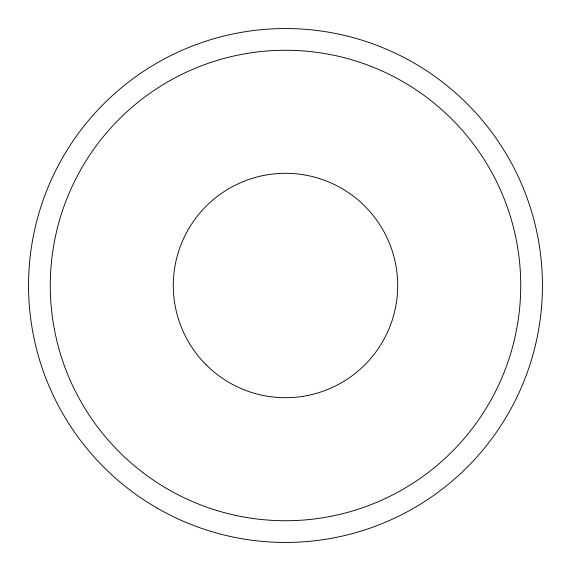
<?xml version="1.0" encoding="UTF-8"?>
<svg xmlns="http://www.w3.org/2000/svg" width="571" height="571" viewBox="0 0 571 571"><rect width="100%" height="100%" fill="white"/><g stroke="black" fill="none" stroke-linecap="round" stroke-linejoin="round"><path stroke-width="0.86" d="M157.025 508.026A256.95 256.95 0 0 0 542.45 285.5A256.95 256.95 0 0 0 157.025 62.974A256.95 256.95 0 0 0 157.025 508.026M206.167 364.833A112.187 112.187 0 0 0 393.869 314.535A112.187 112.187 0 0 0 256.465 177.131A112.187 112.187 0 0 0 206.167 364.833M142.593 472.353A235.238 235.238 0 0 0 518.775 315.834A235.238 235.238 0 0 0 195.139 68.313A235.238 235.238 0 0 0 142.593 472.353"/></g></svg>
